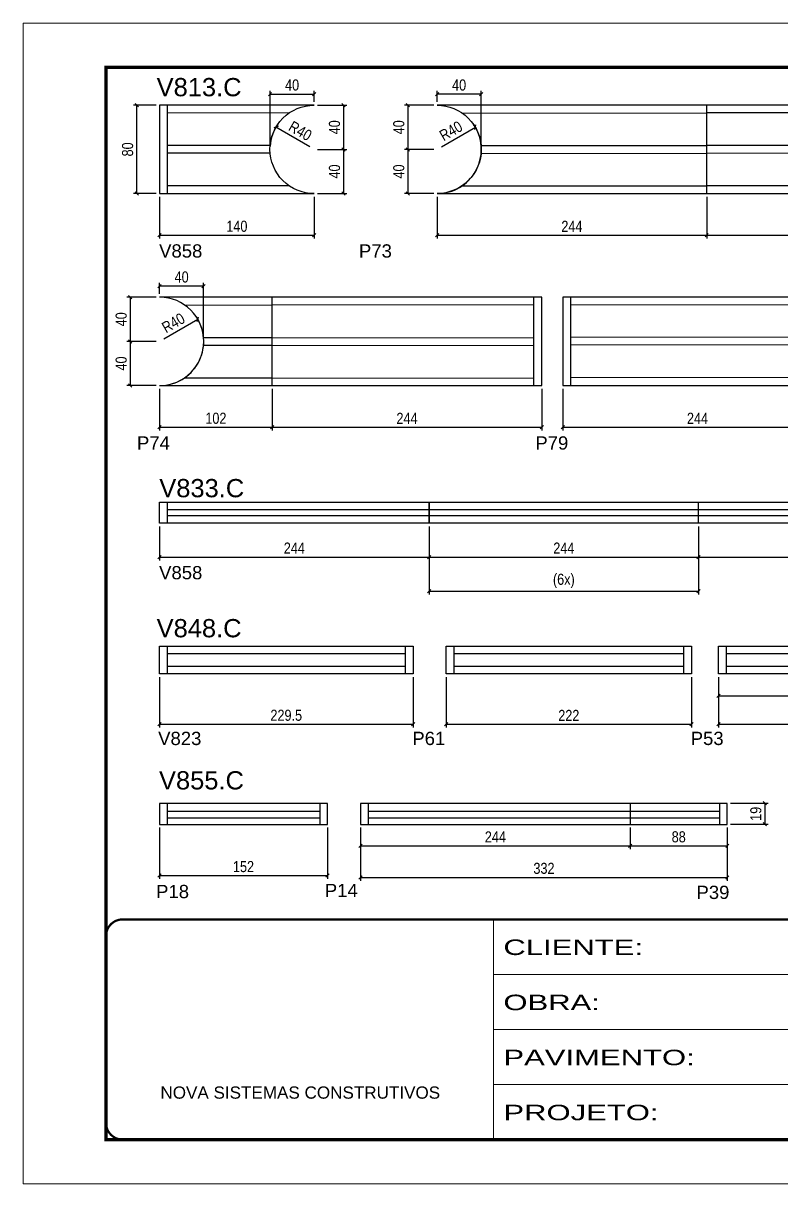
# Model space of a CAD drawing. Extents: x 1959 to 8212, y 239 to 4735.
# Drawn here: x 3557 to 4244, y 1388 to 2438 of the extents above; entities that cross this region are included whole.
import ezdxf

# ---------------------------------------------------------------- set-up
doc = ezdxf.new("R2010")
doc.units = 0
doc.linetypes.add('CONTINUO', pattern=[0])
doc.linetypes.add('DASHED', pattern=[0.75, 0.5, -0.25])
for name, color, linetype in [('5', 5, 'Continuous'), ('COTA', 241, 'Continuous'), ('NOMENCLATURA', 7, 'Continuous'), ('Painéis', 200, 'Continuous'), ('SARR_2.2x7', 40, 'Continuous')]:
    doc.layers.add(name, color=color, linetype=linetype)
doc.layers.add('Folhas', color=255, linetype='Continuous', lineweight=9)
doc.layers.add('SARRAFO DE PRESSAO', color=251, linetype='DASHED', lineweight=9)
doc.styles.add('ARIAL', font='arial.ttf')
doc.styles.add('COTA TECNICA', font='techl___.ttf', dxfattribs={"height": 10})
doc.styles.add('COTA TECNICA-50', font='techl___.ttf', dxfattribs={"height": 10})
doc.styles.get("Standard").update_dxf_attribs({"font": 'arial.ttf'})
doc.styles.add('Tecnologia', font='')
doc.styles.get('Tecnologia').set_extended_font_data('Forgotten Futurist')
doc.dimstyles.new('COTA PAINEL-50', dxfattribs={"dimtxt": 10, "dimasz": 3, "dimexe": 3, "dimexo": 3, "dimgap": 3, "dimtad": 1, "dimdec": 1, "dimzin": 12, "dimdsep": 46, "dimtxsty": 'COTA TECNICA-50', "dimblk1": 'OBLIQUE', "dimblk2": 'OBLIQUE', "dimsah": 1, "dimcen": 0.9, "dimclrd": 4, "dimclre": 4, "dimclrt": 240, "dimadec": 1, "dimazin": 3, "dimtfac": 1, "dimtdec": 1, "dimtmove": 0, "dimatfit": 3, "dimfxl": 1, "dimtolj": 1, "dimtzin": 12, "dimarcsym": 0})
doc.dimstyles.new('PAINEL', dxfattribs={"dimtxt": 10, "dimasz": 3, "dimexe": 3, "dimexo": 3, "dimgap": 3, "dimtad": 1, "dimdec": 1, "dimzin": 12, "dimdsep": 46, "dimtxsty": 'COTA TECNICA', "dimblk1": 'OBLIQUE', "dimblk2": 'OBLIQUE', "dimsah": 1, "dimcen": 0.9, "dimclrd": 4, "dimclre": 4, "dimclrt": 240, "dimadec": 1, "dimazin": 3, "dimtfac": 1, "dimtdec": 1, "dimtmove": 0, "dimatfit": 3, "dimfxl": 1, "dimtolj": 1, "dimtzin": 12, "dimarcsym": 0})

# ---------------------------------------------------------------- blocks, each defined once
blk = doc.blocks.new('9999999999')
at = {"color": 30, "linetype": 'CONTINUO'}
for p, q in [((98564.6, 34230.2), (98564.6, 34429.4)), ((98564.6, 34379.6), (99584, 34379.6)), ((98564.6, 34329.8), (99488, 34329.8)), ((98564.6, 34280), (99488, 34280))]:
    blk.add_line(p, q, dxfattribs=at)
at = {"color": 30, "linetype": 'CONTINUO', "const_width": 2}
blk.add_lwpolyline([(99584, 34230.2), (99584, 34414.4, 0.414214), (99569, 34429.4), (98229, 34429.4, 0.414214), (98214, 34414.4), (98214, 34245.2, 0.414214), (98229, 34230.2), (99584, 34230.2)], format="xyb", dxfattribs=at)
at = {"layer": 'Folhas'}
blk.add_lwpolyline([(98139, 34190.2), (99624, 34190.2), (99624, 35240.2), (98139, 35240.2)], close=True, dxfattribs=at)
at = {"layer": 'Folhas', "color": 30, "const_width": 3}
blk.add_lwpolyline([(98214, 34230.2), (99584, 34230.2), (99584, 35200.2), (98214, 35200.2)], close=True, dxfattribs=at)
at = {"color": 7, "linetype": 'Continuous', "ltscale": 5, "style": 'ARIAL'}
blk.add_text('NOVA SISTEMAS CONSTRUTIVOS', height=11.059, dxfattribs=at).set_placement((98263.2, 34267.2))
at = {"layer": 'Folhas', "color": 7, "style": 'Tecnologia', "width": 1.5}
for s, p in [('CLIENTE:', (98573.7, 34397.2)), ('OBRA:', (98573.7, 34347.3)), ('PAVIMENTO:', (98573.7, 34297.5)), ('PROJETO:', (98573.7, 34247.7))]:
    blk.add_text(s, height=14, dxfattribs=at).set_placement(p)
blk = doc.blocks.new('_Oblique')
at = {"color": 0, "linetype": 'ByBlock', "lineweight": -2}
blk.add_line((-0.5, -0.5), (0.5, 0.5), dxfattribs=at)
blk = doc.blocks.new('*D508')
at = {"layer": 'COTA', "color": 4, "lineweight": -2, "transparency": 16777216}
for p, q in [((3680.7, 2280.9), (3680.7, 2243.2)), ((3820.7, 2280.9), (3820.7, 2243.2)), ((3680.7, 2246.2), (3820.7, 2246.2))]:
    blk.add_line(p, q, dxfattribs=at)
at = {"layer": 'Defpoints', "color": 0, "transparency": 16777216}
for p in [(3680.7, 2283.9), (3820.7, 2283.9), (3820.7, 2246.2)]:
    blk.add_point(p, dxfattribs=at)
at = {"layer": 'COTA', "color": 4, "lineweight": -2, "transparency": 16777216, "xscale": 3, "yscale": 3, "zscale": 3, "rotation": 180}
blk.add_blockref('_Oblique', (3680.7, 2246.2), dxfattribs=at)
at = {"layer": 'COTA', "color": 4, "lineweight": -2, "transparency": 16777216, "xscale": 3, "yscale": 3, "zscale": 3}
blk.add_blockref('_Oblique', (3820.7, 2246.2), dxfattribs=at)
at = {"layer": 'COTA', "color": 240, "transparency": 16777216, "insert": (3750.7, 2254.3), "char_height": 10, "attachment_point": 5, "style": 'COTA TECNICA'}
blk.add_mtext('\\A1;140', dxfattribs=at)
blk = doc.blocks.new('*D509')
at = {"layer": 'COTA', "color": 4, "lineweight": -2, "transparency": 16777216}
for p, q in [((3823.7, 2363.9), (3850.2, 2363.9)), ((3847.2, 2363.9), (3847.2, 2323.9)), ((3823.7, 2323.9), (3850.2, 2323.9))]:
    blk.add_line(p, q, dxfattribs=at)
at = {"layer": 'Defpoints', "color": 0, "transparency": 16777216}
for p in [(3820.7, 2363.9), (3820.7, 2323.9), (3847.2, 2323.9)]:
    blk.add_point(p, dxfattribs=at)
at = {"layer": 'COTA', "color": 4, "lineweight": -2, "transparency": 16777216, "xscale": 3, "yscale": 3, "zscale": 3}
for p, rotation in [((3847.2, 2363.9), 90), ((3847.2, 2323.9), 270)]:
    blk.add_blockref('_Oblique', p, dxfattribs=dict(at, rotation=rotation))
at = {"layer": 'COTA', "color": 240, "transparency": 16777216, "insert": (3839.1, 2343.9), "char_height": 10, "attachment_point": 5, "rotation": 90, "style": 'COTA TECNICA'}
blk.add_mtext('\\A1;40', dxfattribs=at)
blk = doc.blocks.new('*D510')
at = {"layer": 'COTA', "color": 4, "lineweight": -2, "transparency": 16777216}
for p, q in [((3839.9, 2323.9), (3850.2, 2323.9)), ((3847.2, 2323.9), (3847.2, 2283.9)), ((3823.7, 2283.9), (3850.2, 2283.9))]:
    blk.add_line(p, q, dxfattribs=at)
at = {"layer": 'Defpoints', "color": 0, "transparency": 16777216}
for p in [(3836.9, 2323.9), (3820.7, 2283.9), (3847.2, 2283.9)]:
    blk.add_point(p, dxfattribs=at)
at = {"layer": 'COTA', "color": 4, "lineweight": -2, "transparency": 16777216, "xscale": 3, "yscale": 3, "zscale": 3}
for p, rotation in [((3847.2, 2323.9), 90), ((3847.2, 2283.9), 270)]:
    blk.add_blockref('_Oblique', p, dxfattribs=dict(at, rotation=rotation))
at = {"layer": 'COTA', "color": 240, "transparency": 16777216, "insert": (3839.1, 2303.9), "char_height": 10, "attachment_point": 5, "rotation": 90, "style": 'COTA TECNICA'}
blk.add_mtext('\\A1;40', dxfattribs=at)
blk = doc.blocks.new('*D511')
at = {"layer": 'COTA', "color": 4, "lineweight": -2, "transparency": 16777216}
blk.add_line((3816.8, 2326.2), (3786.1, 2344), dxfattribs=at)
blk.add_arc((3820.7, 2323.9), 40, 145.6207, 175.7028, dxfattribs=at)
at = {"layer": 'Defpoints', "color": 0, "transparency": 16777216}
for p in [(3786.1, 2344), (3820.7, 2323.9)]:
    blk.add_point(p, dxfattribs=at)
at = {"layer": 'COTA', "color": 4, "lineweight": -2, "transparency": 16777216, "xscale": 3, "yscale": 3, "zscale": 3, "rotation": 149.9179086539661}
blk.add_blockref('_Oblique', (3786.1, 2344), dxfattribs=at)
at = {"layer": 'COTA', "color": 240, "transparency": 16777216, "insert": (3808.1, 2340.6), "char_height": 10, "attachment_point": 5, "rotation": 329.9179, "style": 'COTA TECNICA'}
blk.add_mtext('\\A1;R40', dxfattribs=at)
blk = doc.blocks.new('*D512')
at = {"layer": 'COTA', "color": 4, "lineweight": -2, "transparency": 16777216}
for p, q in [((3780.7, 2328.4), (3780.7, 2377)), ((3780.7, 2374), (3820.7, 2374)), ((3820.7, 2366.9), (3820.7, 2377))]:
    blk.add_line(p, q, dxfattribs=at)
at = {"layer": 'Defpoints', "color": 0, "transparency": 16777216}
for p in [(3820.7, 2374), (3820.7, 2363.9), (3780.7, 2325.4)]:
    blk.add_point(p, dxfattribs=at)
at = {"layer": 'COTA', "color": 4, "lineweight": -2, "transparency": 16777216, "xscale": 3, "yscale": 3, "zscale": 3, "rotation": 180}
blk.add_blockref('_Oblique', (3780.7, 2374), dxfattribs=at)
at = {"layer": 'COTA', "color": 4, "lineweight": -2, "transparency": 16777216, "xscale": 3, "yscale": 3, "zscale": 3}
blk.add_blockref('_Oblique', (3820.7, 2374), dxfattribs=at)
at = {"layer": 'COTA', "color": 240, "transparency": 16777216, "insert": (3800.7, 2382.1), "char_height": 10, "attachment_point": 5, "style": 'COTA TECNICA'}
blk.add_mtext('\\A1;40', dxfattribs=at)
blk = doc.blocks.new('*D513')
at = {"layer": 'COTA', "color": 4, "lineweight": -2, "transparency": 16777216}
for p, q in [((3929, 2363.9), (3902.4, 2363.9)), ((3905.4, 2363.9), (3905.4, 2323.9)), ((3929, 2323.9), (3902.4, 2323.9))]:
    blk.add_line(p, q, dxfattribs=at)
at = {"layer": 'Defpoints', "color": 0, "transparency": 16777216}
for p in [(3932, 2363.9), (3905.4, 2323.9), (3932, 2323.9)]:
    blk.add_point(p, dxfattribs=at)
at = {"layer": 'COTA', "color": 4, "lineweight": -2, "transparency": 16777216, "xscale": 3, "yscale": 3, "zscale": 3}
for p, rotation in [((3905.4, 2363.9), 90), ((3905.4, 2323.9), 270)]:
    blk.add_blockref('_Oblique', p, dxfattribs=dict(at, rotation=rotation))
at = {"layer": 'COTA', "color": 240, "transparency": 16777216, "insert": (3897.3, 2343.9), "char_height": 10, "attachment_point": 5, "rotation": 90, "style": 'COTA TECNICA'}
blk.add_mtext('\\A1;40', dxfattribs=at)
blk = doc.blocks.new('*D514')
at = {"layer": 'COTA', "color": 4, "lineweight": -2, "transparency": 16777216}
for p, q in [((3912.7, 2323.9), (3902.4, 2323.9)), ((3905.4, 2323.9), (3905.4, 2283.9)), ((3929, 2283.9), (3902.4, 2283.9))]:
    blk.add_line(p, q, dxfattribs=at)
at = {"layer": 'Defpoints', "color": 0, "transparency": 16777216}
for p in [(3915.7, 2323.9), (3905.4, 2283.9), (3932, 2283.9)]:
    blk.add_point(p, dxfattribs=at)
at = {"layer": 'COTA', "color": 4, "lineweight": -2, "transparency": 16777216, "xscale": 3, "yscale": 3, "zscale": 3}
for p, rotation in [((3905.4, 2323.9), 90), ((3905.4, 2283.9), 270)]:
    blk.add_blockref('_Oblique', p, dxfattribs=dict(at, rotation=rotation))
at = {"layer": 'COTA', "color": 240, "transparency": 16777216, "insert": (3897.3, 2303.9), "char_height": 10, "attachment_point": 5, "rotation": 90, "style": 'COTA TECNICA'}
blk.add_mtext('\\A1;40', dxfattribs=at)
blk = doc.blocks.new('*D515')
at = {"layer": 'COTA', "color": 4, "lineweight": -2, "transparency": 16777216}
blk.add_line((3935.8, 2326.2), (3966.6, 2344), dxfattribs=at)
blk.add_arc((3932, 2323.9), 40, 274.2972, 34.3793, dxfattribs=at)
at = {"layer": 'Defpoints', "color": 0, "transparency": 16777216}
for p in [(3966.6, 2344), (3932, 2323.9)]:
    blk.add_point(p, dxfattribs=at)
at = {"layer": 'COTA', "color": 4, "lineweight": -2, "transparency": 16777216, "xscale": 3, "yscale": 3, "zscale": 3, "rotation": 30.082091346035}
blk.add_blockref('_Oblique', (3966.6, 2344), dxfattribs=at)
at = {"layer": 'COTA', "color": 240, "transparency": 16777216, "insert": (3944.5, 2340.6), "char_height": 10, "attachment_point": 5, "rotation": 30.0821, "style": 'COTA TECNICA'}
blk.add_mtext('\\A1;R40', dxfattribs=at)
blk = doc.blocks.new('*D516')
at = {"layer": 'COTA', "color": 4, "lineweight": -2, "transparency": 16777216}
for p, q in [((3932, 2366.9), (3932, 2377)), ((3971.9, 2374), (3932, 2374)), ((3971.9, 2328.4), (3971.9, 2377))]:
    blk.add_line(p, q, dxfattribs=at)
at = {"layer": 'Defpoints', "color": 0, "transparency": 16777216}
for p in [(3932, 2374), (3932, 2363.9), (3971.9, 2325.4)]:
    blk.add_point(p, dxfattribs=at)
at = {"layer": 'COTA', "color": 4, "lineweight": -2, "transparency": 16777216, "xscale": 3, "yscale": 3, "zscale": 3, "rotation": 180}
blk.add_blockref('_Oblique', (3932, 2374), dxfattribs=at)
at = {"layer": 'COTA', "color": 4, "lineweight": -2, "transparency": 16777216, "xscale": 3, "yscale": 3, "zscale": 3}
blk.add_blockref('_Oblique', (3971.9, 2374), dxfattribs=at)
at = {"layer": 'COTA', "color": 240, "transparency": 16777216, "insert": (3951.9, 2382.1), "char_height": 10, "attachment_point": 5, "style": 'COTA TECNICA'}
blk.add_mtext('\\A1;40', dxfattribs=at)
blk = doc.blocks.new('*D517')
at = {"layer": 'COTA', "color": 4, "lineweight": -2, "transparency": 16777216}
for p, q in [((3677.7, 2363.9), (3657, 2363.9)), ((3660, 2283.9), (3660, 2363.9)), ((3677.7, 2283.9), (3657, 2283.9))]:
    blk.add_line(p, q, dxfattribs=at)
at = {"layer": 'Defpoints', "color": 0, "transparency": 16777216}
for p in [(3660, 2363.9), (3680.7, 2363.9), (3680.7, 2283.9)]:
    blk.add_point(p, dxfattribs=at)
at = {"layer": 'COTA', "color": 4, "lineweight": -2, "transparency": 16777216, "xscale": 3, "yscale": 3, "zscale": 3}
for p, rotation in [((3660, 2363.9), 90), ((3660, 2283.9), 270)]:
    blk.add_blockref('_Oblique', p, dxfattribs=dict(at, rotation=rotation))
at = {"layer": 'COTA', "color": 240, "transparency": 16777216, "insert": (3651.8, 2323.9), "char_height": 10, "attachment_point": 5, "rotation": 90, "style": 'COTA TECNICA'}
blk.add_mtext('\\A1;80', dxfattribs=at)
blk = doc.blocks.new('*D518')
at = {"layer": 'COTA', "color": 4, "lineweight": -2, "transparency": 16777216}
for p, q in [((3932, 2280.9), (3932, 2243.2)), ((4176, 2280.9), (4176, 2243.2)), ((3932, 2246.2), (4176, 2246.2))]:
    blk.add_line(p, q, dxfattribs=at)
at = {"layer": 'Defpoints', "color": 0, "transparency": 16777216}
for p in [(3932, 2283.9), (4176, 2283.9), (4176, 2246.2)]:
    blk.add_point(p, dxfattribs=at)
at = {"layer": 'COTA', "color": 4, "lineweight": -2, "transparency": 16777216, "xscale": 3, "yscale": 3, "zscale": 3, "rotation": 180}
blk.add_blockref('_Oblique', (3932, 2246.2), dxfattribs=at)
at = {"layer": 'COTA', "color": 4, "lineweight": -2, "transparency": 16777216, "xscale": 3, "yscale": 3, "zscale": 3}
blk.add_blockref('_Oblique', (4176, 2246.2), dxfattribs=at)
at = {"layer": 'COTA', "color": 240, "transparency": 16777216, "insert": (4054, 2254.3), "char_height": 10, "attachment_point": 5, "style": 'COTA TECNICA'}
blk.add_mtext('\\A1;244', dxfattribs=at)
blk = doc.blocks.new('*D519')
at = {"layer": 'COTA', "color": 4, "lineweight": -2, "transparency": 16777216}
for p, q in [((4176, 2280.9), (4176, 2243.2)), ((4420, 2280.9), (4420, 2243.2)), ((4176, 2246.2), (4420, 2246.2))]:
    blk.add_line(p, q, dxfattribs=at)
at = {"layer": 'Defpoints', "color": 0, "transparency": 16777216}
for p in [(4176, 2283.9), (4420, 2283.9), (4420, 2246.2)]:
    blk.add_point(p, dxfattribs=at)
at = {"layer": 'COTA', "color": 4, "lineweight": -2, "transparency": 16777216, "xscale": 3, "yscale": 3, "zscale": 3, "rotation": 180}
blk.add_blockref('_Oblique', (4176, 2246.2), dxfattribs=at)
at = {"layer": 'COTA', "color": 4, "lineweight": -2, "transparency": 16777216, "xscale": 3, "yscale": 3, "zscale": 3}
blk.add_blockref('_Oblique', (4420, 2246.2), dxfattribs=at)
at = {"layer": 'COTA', "color": 240, "transparency": 16777216, "insert": (4298, 2254.3), "char_height": 10, "attachment_point": 5, "style": 'COTA TECNICA'}
blk.add_mtext('\\A1;244', dxfattribs=at)
blk = doc.blocks.new('*D525')
at = {"layer": 'COTA', "color": 4, "lineweight": -2, "transparency": 16777216}
for p, q in [((3677.7, 2190.2), (3651.1, 2190.2)), ((3654.1, 2190.2), (3654.1, 2150.2)), ((3677.7, 2150.2), (3651.1, 2150.2))]:
    blk.add_line(p, q, dxfattribs=at)
at = {"layer": 'Defpoints', "color": 0, "transparency": 16777216}
for p in [(3680.7, 2190.2), (3654.1, 2150.2), (3680.7, 2150.2)]:
    blk.add_point(p, dxfattribs=at)
at = {"layer": 'COTA', "color": 4, "lineweight": -2, "transparency": 16777216, "xscale": 3, "yscale": 3, "zscale": 3}
for p, rotation in [((3654.1, 2190.2), 90), ((3654.1, 2150.2), 270)]:
    blk.add_blockref('_Oblique', p, dxfattribs=dict(at, rotation=rotation))
at = {"layer": 'COTA', "color": 240, "transparency": 16777216, "insert": (3646, 2170.2), "char_height": 10, "attachment_point": 5, "rotation": 90, "style": 'COTA TECNICA'}
blk.add_mtext('\\A1;40', dxfattribs=at)
blk = doc.blocks.new('*D526')
at = {"layer": 'COTA', "color": 4, "lineweight": -2, "transparency": 16777216}
for p, q in [((3661.4, 2150.2), (3651.1, 2150.2)), ((3654.1, 2150.2), (3654.1, 2110.2)), ((3677.7, 2110.2), (3651.1, 2110.2))]:
    blk.add_line(p, q, dxfattribs=at)
at = {"layer": 'Defpoints', "color": 0, "transparency": 16777216}
for p in [(3664.4, 2150.2), (3654.1, 2110.2), (3680.7, 2110.2)]:
    blk.add_point(p, dxfattribs=at)
at = {"layer": 'COTA', "color": 4, "lineweight": -2, "transparency": 16777216, "xscale": 3, "yscale": 3, "zscale": 3}
for p, rotation in [((3654.1, 2150.2), 90), ((3654.1, 2110.2), 270)]:
    blk.add_blockref('_Oblique', p, dxfattribs=dict(at, rotation=rotation))
at = {"layer": 'COTA', "color": 240, "transparency": 16777216, "insert": (3646, 2130.2), "char_height": 10, "attachment_point": 5, "rotation": 90, "style": 'COTA TECNICA'}
blk.add_mtext('\\A1;40', dxfattribs=at)
blk = doc.blocks.new('*D527')
at = {"layer": 'COTA', "color": 4, "lineweight": -2, "transparency": 16777216}
blk.add_line((3684.5, 2152.5), (3715.3, 2170.3), dxfattribs=at)
blk.add_arc((3680.7, 2150.2), 40, 274.2972, 34.3793, dxfattribs=at)
at = {"layer": 'Defpoints', "color": 0, "transparency": 16777216}
for p in [(3715.3, 2170.3), (3680.7, 2150.2)]:
    blk.add_point(p, dxfattribs=at)
at = {"layer": 'COTA', "color": 4, "lineweight": -2, "transparency": 16777216, "xscale": 3, "yscale": 3, "zscale": 3, "rotation": 30.08209134603444}
blk.add_blockref('_Oblique', (3715.3, 2170.3), dxfattribs=at)
at = {"layer": 'COTA', "color": 240, "transparency": 16777216, "insert": (3693.2, 2166.9), "char_height": 10, "attachment_point": 5, "rotation": 30.0821, "style": 'COTA TECNICA'}
blk.add_mtext('\\A1;R40', dxfattribs=at)
blk = doc.blocks.new('*D528')
at = {"layer": 'COTA', "color": 4, "lineweight": -2, "transparency": 16777216}
for p, q in [((3680.7, 2193.2), (3680.7, 2203.3)), ((3720.6, 2200.3), (3680.7, 2200.3)), ((3720.6, 2154.7), (3720.6, 2203.3))]:
    blk.add_line(p, q, dxfattribs=at)
at = {"layer": 'Defpoints', "color": 0, "transparency": 16777216}
for p in [(3680.7, 2200.3), (3680.7, 2190.2), (3720.6, 2151.7)]:
    blk.add_point(p, dxfattribs=at)
at = {"layer": 'COTA', "color": 4, "lineweight": -2, "transparency": 16777216, "xscale": 3, "yscale": 3, "zscale": 3, "rotation": 180}
blk.add_blockref('_Oblique', (3680.7, 2200.3), dxfattribs=at)
at = {"layer": 'COTA', "color": 4, "lineweight": -2, "transparency": 16777216, "xscale": 3, "yscale": 3, "zscale": 3}
blk.add_blockref('_Oblique', (3720.6, 2200.3), dxfattribs=at)
at = {"layer": 'COTA', "color": 240, "transparency": 16777216, "insert": (3700.7, 2208.4), "char_height": 10, "attachment_point": 5, "style": 'COTA TECNICA'}
blk.add_mtext('\\A1;40', dxfattribs=at)
blk = doc.blocks.new('*D529')
at = {"layer": 'COTA', "color": 4, "lineweight": -2, "transparency": 16777216}
for p, q in [((3680.7, 2107.2), (3680.7, 2069.5)), ((3782.7, 2107.2), (3782.7, 2069.5)), ((3680.7, 2072.5), (3782.7, 2072.5))]:
    blk.add_line(p, q, dxfattribs=at)
at = {"layer": 'Defpoints', "color": 0, "transparency": 16777216}
for p in [(3680.7, 2110.2), (3782.7, 2110.2), (3782.7, 2072.5)]:
    blk.add_point(p, dxfattribs=at)
at = {"layer": 'COTA', "color": 4, "lineweight": -2, "transparency": 16777216, "xscale": 3, "yscale": 3, "zscale": 3, "rotation": 180}
blk.add_blockref('_Oblique', (3680.7, 2072.5), dxfattribs=at)
at = {"layer": 'COTA', "color": 4, "lineweight": -2, "transparency": 16777216, "xscale": 3, "yscale": 3, "zscale": 3}
blk.add_blockref('_Oblique', (3782.7, 2072.5), dxfattribs=at)
at = {"layer": 'COTA', "color": 240, "transparency": 16777216, "insert": (3731.7, 2080.6), "char_height": 10, "attachment_point": 5, "style": 'COTA TECNICA'}
blk.add_mtext('\\A1;102', dxfattribs=at)
blk = doc.blocks.new('*D530')
at = {"layer": 'COTA', "color": 4, "lineweight": -2, "transparency": 16777216}
for p, q in [((3782.7, 2107.2), (3782.7, 2069.5)), ((4026.7, 2107.2), (4026.7, 2069.5)), ((3782.7, 2072.5), (4026.7, 2072.5))]:
    blk.add_line(p, q, dxfattribs=at)
at = {"layer": 'Defpoints', "color": 0, "transparency": 16777216}
for p in [(3782.7, 2110.2), (4026.7, 2110.2), (4026.7, 2072.5)]:
    blk.add_point(p, dxfattribs=at)
at = {"layer": 'COTA', "color": 4, "lineweight": -2, "transparency": 16777216, "xscale": 3, "yscale": 3, "zscale": 3, "rotation": 180}
blk.add_blockref('_Oblique', (3782.7, 2072.5), dxfattribs=at)
at = {"layer": 'COTA', "color": 4, "lineweight": -2, "transparency": 16777216, "xscale": 3, "yscale": 3, "zscale": 3}
blk.add_blockref('_Oblique', (4026.7, 2072.5), dxfattribs=at)
at = {"layer": 'COTA', "color": 240, "transparency": 16777216, "insert": (3904.7, 2080.6), "char_height": 10, "attachment_point": 5, "style": 'COTA TECNICA'}
blk.add_mtext('\\A1;244', dxfattribs=at)
blk = doc.blocks.new('*D531')
at = {"layer": 'COTA', "color": 4, "lineweight": -2, "transparency": 16777216}
for p, q in [((4045.7, 2107.2), (4045.7, 2069.5)), ((4289.7, 2107.2), (4289.7, 2069.5)), ((4045.7, 2072.5), (4289.7, 2072.5))]:
    blk.add_line(p, q, dxfattribs=at)
at = {"layer": 'Defpoints', "color": 0, "transparency": 16777216}
for p in [(4045.7, 2110.2), (4289.7, 2110.2), (4289.7, 2072.5)]:
    blk.add_point(p, dxfattribs=at)
at = {"layer": 'COTA', "color": 4, "lineweight": -2, "transparency": 16777216, "xscale": 3, "yscale": 3, "zscale": 3, "rotation": 180}
blk.add_blockref('_Oblique', (4045.7, 2072.5), dxfattribs=at)
at = {"layer": 'COTA', "color": 4, "lineweight": -2, "transparency": 16777216, "xscale": 3, "yscale": 3, "zscale": 3}
blk.add_blockref('_Oblique', (4289.7, 2072.5), dxfattribs=at)
at = {"layer": 'COTA', "color": 240, "transparency": 16777216, "insert": (4167.7, 2080.6), "char_height": 10, "attachment_point": 5, "style": 'COTA TECNICA'}
blk.add_mtext('\\A1;244', dxfattribs=at)
blk = doc.blocks.new('*D536')
at = {"layer": 'COTA', "color": 4, "linetype": 'ByBlock', "lineweight": -2, "transparency": 16777216}
for p, q in [((3680.7, 1982.8), (3680.7, 1952.1)), ((3924.7, 1982.8), (3924.7, 1952.1)), ((3680.7, 1955.1), (3924.7, 1955.1))]:
    blk.add_line(p, q, dxfattribs=at)
at = {"layer": 'Defpoints', "color": 0, "linetype": 'ByBlock', "transparency": 16777216}
for p in [(3680.7, 1985.8), (3924.7, 1985.8), (3924.7, 1955.1)]:
    blk.add_point(p, dxfattribs=at)
at = {"layer": 'COTA', "color": 4, "linetype": 'ByBlock', "lineweight": -2, "transparency": 16777216, "xscale": 3, "yscale": 3, "zscale": 3, "rotation": 180}
blk.add_blockref('_Oblique', (3680.7, 1955.1), dxfattribs=at)
at = {"layer": 'COTA', "color": 4, "linetype": 'ByBlock', "lineweight": -2, "transparency": 16777216, "xscale": 3, "yscale": 3, "zscale": 3}
blk.add_blockref('_Oblique', (3924.7, 1955.1), dxfattribs=at)
at = {"layer": 'COTA', "color": 240, "linetype": 'ByBlock', "transparency": 16777216, "insert": (3802.7, 1963.2), "char_height": 10, "attachment_point": 5, "style": 'COTA TECNICA-50'}
blk.add_mtext('\\A1;244', dxfattribs=at)
blk = doc.blocks.new('*D537')
at = {"layer": 'COTA', "color": 4, "linetype": 'ByBlock', "lineweight": -2, "transparency": 16777216}
for p, q in [((3924.7, 1982.8), (3924.7, 1952.1)), ((4168.7, 1982.8), (4168.7, 1952.1)), ((3924.7, 1955.1), (4168.7, 1955.1))]:
    blk.add_line(p, q, dxfattribs=at)
at = {"layer": 'Defpoints', "color": 0, "linetype": 'ByBlock', "transparency": 16777216}
for p in [(3924.7, 1985.8), (4168.7, 1985.8), (4168.7, 1955.1)]:
    blk.add_point(p, dxfattribs=at)
at = {"layer": 'COTA', "color": 4, "linetype": 'ByBlock', "lineweight": -2, "transparency": 16777216, "xscale": 3, "yscale": 3, "zscale": 3, "rotation": 180}
blk.add_blockref('_Oblique', (3924.7, 1955.1), dxfattribs=at)
at = {"layer": 'COTA', "color": 4, "linetype": 'ByBlock', "lineweight": -2, "transparency": 16777216, "xscale": 3, "yscale": 3, "zscale": 3}
blk.add_blockref('_Oblique', (4168.7, 1955.1), dxfattribs=at)
at = {"layer": 'COTA', "color": 240, "linetype": 'ByBlock', "transparency": 16777216, "insert": (4046.7, 1963.2), "char_height": 10, "attachment_point": 5, "style": 'COTA TECNICA-50'}
blk.add_mtext('\\A1;244', dxfattribs=at)
blk = doc.blocks.new('*D539')
at = {"layer": 'COTA', "color": 4, "lineweight": -2, "transparency": 16777216}
for p, q in [((4168.7, 1982.8), (4168.7, 1952.1)), ((4355.7, 1982.8), (4355.7, 1952.1)), ((4168.7, 1955.1), (4355.7, 1955.1))]:
    blk.add_line(p, q, dxfattribs=at)
at = {"layer": 'Defpoints', "color": 0, "transparency": 16777216}
for p in [(4168.7, 1985.8), (4355.7, 1985.8), (4355.7, 1955.1)]:
    blk.add_point(p, dxfattribs=at)
at = {"layer": 'COTA', "color": 4, "lineweight": -2, "transparency": 16777216, "xscale": 3, "yscale": 3, "zscale": 3, "rotation": 180}
blk.add_blockref('_Oblique', (4168.7, 1955.1), dxfattribs=at)
at = {"layer": 'COTA', "color": 4, "lineweight": -2, "transparency": 16777216, "xscale": 3, "yscale": 3, "zscale": 3}
blk.add_blockref('_Oblique', (4355.7, 1955.1), dxfattribs=at)
at = {"layer": 'COTA', "color": 240, "transparency": 16777216, "insert": (4262.2, 1963.2), "char_height": 10, "attachment_point": 5, "style": 'COTA TECNICA'}
blk.add_mtext('\\A1;187', dxfattribs=at)
blk = doc.blocks.new('*D540')
at = {"layer": 'COTA', "color": 4, "lineweight": -2, "transparency": 16777216}
for p, q in [((3924.7, 1982.8), (3924.7, 1921.3)), ((4168.7, 1982.8), (4168.7, 1921.3)), ((3924.7, 1924.3), (4168.7, 1924.3))]:
    blk.add_line(p, q, dxfattribs=at)
at = {"layer": 'Defpoints', "color": 0, "transparency": 16777216}
for p in [(3924.7, 1985.8), (4168.7, 1985.8), (4168.7, 1924.3)]:
    blk.add_point(p, dxfattribs=at)
at = {"layer": 'COTA', "color": 4, "lineweight": -2, "transparency": 16777216, "xscale": 3, "yscale": 3, "zscale": 3, "rotation": 180}
blk.add_blockref('_Oblique', (3924.7, 1924.3), dxfattribs=at)
at = {"layer": 'COTA', "color": 4, "lineweight": -2, "transparency": 16777216, "xscale": 3, "yscale": 3, "zscale": 3}
blk.add_blockref('_Oblique', (4168.7, 1924.3), dxfattribs=at)
at = {"layer": 'COTA', "color": 240, "transparency": 16777216, "insert": (4046.7, 1933.5), "char_height": 10, "attachment_point": 5, "style": 'COTA TECNICA'}
blk.add_mtext('\\A1;(6x)', dxfattribs=at)
blk = doc.blocks.new('*D556')
at = {"layer": 'COTA', "color": 4, "lineweight": -2, "transparency": 16777216}
for p, q in [((3680.7, 1846.4), (3680.7, 1800.8)), ((3910.2, 1846.4), (3910.2, 1800.8)), ((3680.7, 1803.8), (3910.2, 1803.8))]:
    blk.add_line(p, q, dxfattribs=at)
at = {"layer": 'Defpoints', "color": 0, "transparency": 16777216}
for p in [(3680.7, 1849.4), (3910.2, 1849.4), (3910.2, 1803.8)]:
    blk.add_point(p, dxfattribs=at)
at = {"layer": 'COTA', "color": 4, "lineweight": -2, "transparency": 16777216, "xscale": 3, "yscale": 3, "zscale": 3, "rotation": 180}
blk.add_blockref('_Oblique', (3680.7, 1803.8), dxfattribs=at)
at = {"layer": 'COTA', "color": 4, "lineweight": -2, "transparency": 16777216, "xscale": 3, "yscale": 3, "zscale": 3}
blk.add_blockref('_Oblique', (3910.2, 1803.8), dxfattribs=at)
at = {"layer": 'COTA', "color": 240, "transparency": 16777216, "insert": (3795.4, 1811.9), "char_height": 10, "attachment_point": 5, "style": 'COTA TECNICA'}
blk.add_mtext('\\A1;229.5', dxfattribs=at)
blk = doc.blocks.new('*D557')
at = {"layer": 'COTA', "color": 4, "lineweight": -2, "transparency": 16777216}
for p, q in [((3940.2, 1846.4), (3940.2, 1800.8)), ((4162.2, 1846.4), (4162.2, 1800.8)), ((3940.2, 1803.8), (4162.2, 1803.8))]:
    blk.add_line(p, q, dxfattribs=at)
at = {"layer": 'Defpoints', "color": 0, "transparency": 16777216}
for p in [(3940.2, 1849.4), (4162.2, 1849.4), (4162.2, 1803.8)]:
    blk.add_point(p, dxfattribs=at)
at = {"layer": 'COTA', "color": 4, "lineweight": -2, "transparency": 16777216, "xscale": 3, "yscale": 3, "zscale": 3, "rotation": 180}
blk.add_blockref('_Oblique', (3940.2, 1803.8), dxfattribs=at)
at = {"layer": 'COTA', "color": 4, "lineweight": -2, "transparency": 16777216, "xscale": 3, "yscale": 3, "zscale": 3}
blk.add_blockref('_Oblique', (4162.2, 1803.8), dxfattribs=at)
at = {"layer": 'COTA', "color": 240, "transparency": 16777216, "insert": (4051.2, 1811.8), "char_height": 10, "attachment_point": 5, "style": 'COTA TECNICA'}
blk.add_mtext('\\A1;222', dxfattribs=at)
blk = doc.blocks.new('*D558')
at = {"layer": 'COTA', "color": 4, "lineweight": -2, "transparency": 16777216}
for p, q in [((4186.6, 1846.4), (4186.6, 1800.8)), ((4557.6, 1846.4), (4557.6, 1800.8)), ((4186.6, 1803.8), (4557.6, 1803.8))]:
    blk.add_line(p, q, dxfattribs=at)
at = {"layer": 'Defpoints', "color": 0, "transparency": 16777216}
for p in [(4186.6, 1849.4), (4557.6, 1849.4), (4557.6, 1803.8)]:
    blk.add_point(p, dxfattribs=at)
at = {"layer": 'COTA', "color": 4, "lineweight": -2, "transparency": 16777216, "xscale": 3, "yscale": 3, "zscale": 3, "rotation": 180}
blk.add_blockref('_Oblique', (4186.6, 1803.8), dxfattribs=at)
at = {"layer": 'COTA', "color": 4, "lineweight": -2, "transparency": 16777216, "xscale": 3, "yscale": 3, "zscale": 3}
blk.add_blockref('_Oblique', (4557.6, 1803.8), dxfattribs=at)
at = {"layer": 'COTA', "color": 240, "transparency": 16777216, "insert": (4372.1, 1812), "char_height": 10, "attachment_point": 5, "style": 'COTA TECNICA'}
blk.add_mtext('\\A1;371', dxfattribs=at)
blk = doc.blocks.new('*D559')
at = {"layer": 'COTA', "color": 4, "lineweight": -2, "transparency": 16777216}
for p, q in [((4186.6, 1846.4), (4186.6, 1826.6)), ((4430.6, 1846.4), (4430.6, 1826.6)), ((4186.6, 1829.6), (4430.6, 1829.6))]:
    blk.add_line(p, q, dxfattribs=at)
at = {"layer": 'Defpoints', "color": 0, "transparency": 16777216}
for p in [(4186.6, 1849.4), (4430.6, 1849.4), (4430.6, 1829.6)]:
    blk.add_point(p, dxfattribs=at)
at = {"layer": 'COTA', "color": 4, "lineweight": -2, "transparency": 16777216, "xscale": 3, "yscale": 3, "zscale": 3, "rotation": 180}
blk.add_blockref('_Oblique', (4186.6, 1829.6), dxfattribs=at)
at = {"layer": 'COTA', "color": 4, "lineweight": -2, "transparency": 16777216, "xscale": 3, "yscale": 3, "zscale": 3}
blk.add_blockref('_Oblique', (4430.6, 1829.6), dxfattribs=at)
at = {"layer": 'COTA', "color": 240, "transparency": 16777216, "insert": (4308.6, 1837.7), "char_height": 10, "attachment_point": 5, "style": 'COTA TECNICA'}
blk.add_mtext('\\A1;244', dxfattribs=at)
blk = doc.blocks.new('*D573')
at = {"layer": 'COTA', "color": 4, "linetype": 'ByBlock', "lineweight": -2, "transparency": 16777216}
for p, q in [((3680.7, 1710.3), (3680.7, 1663.9)), ((3832.7, 1710.3), (3832.7, 1663.9)), ((3680.7, 1666.9), (3832.7, 1666.9))]:
    blk.add_line(p, q, dxfattribs=at)
at = {"layer": 'Defpoints', "color": 0, "linetype": 'ByBlock', "transparency": 16777216}
for p in [(3680.7, 1713.3), (3832.7, 1713.3), (3832.7, 1666.9)]:
    blk.add_point(p, dxfattribs=at)
at = {"layer": 'COTA', "color": 4, "linetype": 'ByBlock', "lineweight": -2, "transparency": 16777216, "xscale": 3, "yscale": 3, "zscale": 3, "rotation": 180}
blk.add_blockref('_Oblique', (3680.7, 1666.9), dxfattribs=at)
at = {"layer": 'COTA', "color": 4, "linetype": 'ByBlock', "lineweight": -2, "transparency": 16777216, "xscale": 3, "yscale": 3, "zscale": 3}
blk.add_blockref('_Oblique', (3832.7, 1666.9), dxfattribs=at)
at = {"layer": 'COTA', "color": 240, "linetype": 'ByBlock', "transparency": 16777216, "insert": (3756.7, 1675), "char_height": 10, "attachment_point": 5, "style": 'COTA TECNICA-50'}
blk.add_mtext('\\A1;152', dxfattribs=at)
blk = doc.blocks.new('*D574')
at = {"layer": 'COTA', "color": 4, "linetype": 'ByBlock', "lineweight": -2, "transparency": 16777216}
for p, q in [((3862.7, 1710.3), (3862.7, 1662.2)), ((4194.7, 1710.3), (4194.7, 1662.2)), ((3862.7, 1665.2), (4194.7, 1665.2))]:
    blk.add_line(p, q, dxfattribs=at)
at = {"layer": 'Defpoints', "color": 0, "linetype": 'ByBlock', "transparency": 16777216}
for p in [(3862.7, 1713.3), (4194.7, 1713.3), (4194.7, 1665.2)]:
    blk.add_point(p, dxfattribs=at)
at = {"layer": 'COTA', "color": 4, "linetype": 'ByBlock', "lineweight": -2, "transparency": 16777216, "xscale": 3, "yscale": 3, "zscale": 3, "rotation": 180}
blk.add_blockref('_Oblique', (3862.7, 1665.2), dxfattribs=at)
at = {"layer": 'COTA', "color": 4, "linetype": 'ByBlock', "lineweight": -2, "transparency": 16777216, "xscale": 3, "yscale": 3, "zscale": 3}
blk.add_blockref('_Oblique', (4194.7, 1665.2), dxfattribs=at)
at = {"layer": 'COTA', "color": 240, "linetype": 'ByBlock', "transparency": 16777216, "insert": (4028.7, 1673.4), "char_height": 10, "attachment_point": 5, "style": 'COTA TECNICA-50'}
blk.add_mtext('\\A1;332', dxfattribs=at)
blk = doc.blocks.new('*D575')
at = {"layer": 'COTA', "color": 4, "lineweight": -2, "transparency": 16777216}
for p, q in [((3862.7, 1710.3), (3862.7, 1690.8)), ((4106.7, 1710.3), (4106.7, 1690.8)), ((3862.7, 1693.8), (4106.7, 1693.8))]:
    blk.add_line(p, q, dxfattribs=at)
at = {"layer": 'Defpoints', "color": 0, "transparency": 16777216}
for p in [(3862.7, 1713.3), (4106.7, 1713.3), (4106.7, 1693.8)]:
    blk.add_point(p, dxfattribs=at)
at = {"layer": 'COTA', "color": 4, "lineweight": -2, "transparency": 16777216, "xscale": 3, "yscale": 3, "zscale": 3, "rotation": 180}
blk.add_blockref('_Oblique', (3862.7, 1693.8), dxfattribs=at)
at = {"layer": 'COTA', "color": 4, "lineweight": -2, "transparency": 16777216, "xscale": 3, "yscale": 3, "zscale": 3}
blk.add_blockref('_Oblique', (4106.7, 1693.8), dxfattribs=at)
at = {"layer": 'COTA', "color": 240, "transparency": 16777216, "insert": (3984.7, 1701.9), "char_height": 10, "attachment_point": 5, "style": 'COTA TECNICA'}
blk.add_mtext('\\A1;244', dxfattribs=at)
blk = doc.blocks.new('*D576')
at = {"layer": 'COTA', "color": 4, "lineweight": -2, "transparency": 16777216}
for p, q in [((4106.7, 1710.3), (4106.7, 1690.8)), ((4194.7, 1710.3), (4194.7, 1690.8)), ((4106.7, 1693.8), (4194.7, 1693.8))]:
    blk.add_line(p, q, dxfattribs=at)
at = {"layer": 'Defpoints', "color": 0, "transparency": 16777216}
for p in [(4106.7, 1713.3), (4194.7, 1713.3), (4194.7, 1693.8)]:
    blk.add_point(p, dxfattribs=at)
at = {"layer": 'COTA', "color": 4, "lineweight": -2, "transparency": 16777216, "xscale": 3, "yscale": 3, "zscale": 3, "rotation": 180}
blk.add_blockref('_Oblique', (4106.7, 1693.8), dxfattribs=at)
at = {"layer": 'COTA', "color": 4, "lineweight": -2, "transparency": 16777216, "xscale": 3, "yscale": 3, "zscale": 3}
blk.add_blockref('_Oblique', (4194.7, 1693.8), dxfattribs=at)
at = {"layer": 'COTA', "color": 240, "transparency": 16777216, "insert": (4150.7, 1701.9), "char_height": 10, "attachment_point": 5, "style": 'COTA TECNICA'}
blk.add_mtext('\\A1;88', dxfattribs=at)
blk = doc.blocks.new('*D577')
at = {"layer": 'COTA', "color": 4, "lineweight": -2, "transparency": 16777216}
for p, q in [((4197.7, 1732.3), (4231.6, 1732.3)), ((4228.6, 1732.3), (4228.6, 1713.3)), ((4197.7, 1713.3), (4231.6, 1713.3))]:
    blk.add_line(p, q, dxfattribs=at)
at = {"layer": 'Defpoints', "color": 0, "transparency": 16777216}
for p in [(4194.7, 1732.3), (4194.7, 1713.3), (4228.6, 1713.3)]:
    blk.add_point(p, dxfattribs=at)
at = {"layer": 'COTA', "color": 4, "lineweight": -2, "transparency": 16777216, "xscale": 3, "yscale": 3, "zscale": 3}
for p, rotation in [((4228.6, 1732.3), 90), ((4228.6, 1713.3), 270)]:
    blk.add_blockref('_Oblique', p, dxfattribs=dict(at, rotation=rotation))
at = {"layer": 'COTA', "color": 240, "transparency": 16777216, "insert": (4220.5, 1722.8), "char_height": 10, "attachment_point": 5, "rotation": 90, "style": 'COTA TECNICA'}
blk.add_mtext('\\A1;19', dxfattribs=at)

msp = doc.modelspace()

# ---------------------------------------------------------------- linework, layer by layer
at = {"layer": 'Painéis'}
for p, q in [((4175.95, 2363.94), (4175.95, 2283.94)), ((4026.67, 2190.23), (3680.67, 2190.23)), ((3782.67, 2110.23), (3782.67, 2190.23)), ((4026.67, 2110.23), (4026.67, 2190.23)), ((4686.17, 2190.23), (4045.67, 2190.23)), ((4045.67, 2190.23), (4045.67, 2110.23)), ((3680.67, 2110.23), (4026.67, 2110.23)), ((4045.67, 2110.23), (4686.17, 2110.23)), ((3924.67, 2004.75), (4355.67, 2004.75)), ((3924.67, 1985.75), (3924.67, 2004.75)), ((4168.67, 1985.75), (4168.67, 2004.75)), ((4355.67, 1985.75), (3924.67, 1985.75)), ((3680.67, 1849.45), (3680.67, 1874.45)), ((3680.67, 1874.45), (3910.17, 1874.45)), ((3910.17, 1874.45), (3910.17, 1849.45)), ((3940.17, 1849.45), (3940.17, 1874.45)), ((3940.17, 1874.45), (4162.17, 1874.45)), ((4162.17, 1874.45), (4162.17, 1849.45)), ((4186.57, 1849.45), (4186.57, 1874.45)), ((4186.57, 1874.45), (4557.57, 1874.45)), ((3910.17, 1849.45), (3680.67, 1849.45)), ((4162.17, 1849.45), (3940.17, 1849.45)), ((4557.57, 1849.45), (4186.57, 1849.45))]:
    msp.add_line(p, q, dxfattribs=at)
at = {"layer": 'Painéis', "linetype": 'ByBlock'}
msp.add_line((4106.67, 1732.27), (4106.67, 1713.27), dxfattribs=at)
at = {"layer": 'Painéis'}
for points in [[(3820.67, 2363.94), (3680.67, 2363.94), (3680.67, 2283.94), (3820.67, 2283.94, -0.4142136), (3780.67, 2323.94, -0.4142136)], [(4622.45, 2323.94, -0.4142136), (4662.45, 2363.94), (3931.95, 2363.94, -0.4142136), (3971.95, 2323.94, -0.4142136), (3931.95, 2283.94), (4662.45, 2283.94, -0.4142136)]]:
    msp.add_lwpolyline(points, format="xyb", close=True, dxfattribs=at)
msp.add_lwpolyline([(3924.67, 1985.75), (3680.67, 1985.75), (3680.67, 2004.75), (3924.67, 2004.75)], close=True, dxfattribs=at)
at = {"layer": 'Painéis', "linetype": 'ByBlock'}
for points in [[(3680.67, 1732.27), (3680.67, 1713.27), (3832.67, 1713.27), (3832.67, 1732.27)], [(3862.67, 1732.27), (3862.67, 1713.27), (4194.67, 1713.27), (4194.67, 1732.27)]]:
    msp.add_lwpolyline(points, close=True, dxfattribs=at)
at = {"layer": 'Painéis'}
for start, end in [(0, 90), (270, 0)]:
    msp.add_arc((3680.67, 2150.23), 40, start, end, dxfattribs=at)
at = {"layer": 'SARR_2.2x7', "linetype": 'Continuous'}
for p, q in [((3687.67, 2363.94), (3687.67, 2283.94)), ((3797.88, 2356.81), (3687.67, 2356.94)), ((3954.75, 2356.81), (4175.95, 2357.07)), ((4419.95, 2356.78), (4175.95, 2357.07)), ((3780.83, 2327.55), (3687.67, 2327.44)), ((3780.81, 2320.55), (3687.67, 2320.44)), ((3971.79, 2327.55), (4175.95, 2327.31)), ((3971.81, 2320.55), (4175.95, 2320.31)), ((4419.95, 2327.6), (4175.95, 2327.31)), ((4419.95, 2320.6), (4175.95, 2320.31)), ((3797.88, 2291.07), (3687.67, 2290.94)), ((3954.75, 2291.07), (4175.95, 2290.81)), ((4419.95, 2291.09), (4175.95, 2290.81)), ((4019.67, 2110.23), (4019.67, 2190.23)), ((4052.67, 2190.23), (4052.67, 2110.23)), ((3703.46, 2183.1), (3782.67, 2183.19)), ((3782.67, 2183.19), (4019.67, 2183.47)), ((4289.67, 2182.95), (4052.67, 2183.23)), ((3720.51, 2153.84), (3782.67, 2153.77)), ((3782.67, 2153.77), (4019.67, 2153.49)), ((4289.67, 2154.01), (4052.67, 2153.73)), ((3720.53, 2146.84), (3782.67, 2146.77)), ((3782.67, 2146.77), (4019.67, 2146.49)), ((4289.67, 2147.01), (4052.67, 2146.73)), ((3703.46, 2117.36), (3782.67, 2117.26)), ((3782.67, 2117.26), (4019.67, 2116.99)), ((4289.67, 2117.51), (4052.67, 2117.23)), ((3687.67, 2004.75), (3687.67, 1985.75)), ((3924.67, 1997.75), (3687.67, 1997.75)), ((4168.67, 1997.75), (3924.67, 1997.75)), ((4348.67, 1997.75), (4168.67, 1997.75)), ((3687.67, 1992.75), (3924.67, 1992.75)), ((3924.67, 1992.75), (4168.67, 1992.75)), ((4168.67, 1992.75), (4348.67, 1992.75)), ((3687.67, 1874.45), (3687.67, 1849.45)), ((3903.17, 1874.45), (3903.17, 1849.45)), ((3947.17, 1874.45), (3947.17, 1849.45)), ((4155.17, 1874.45), (4155.17, 1849.45)), ((4193.57, 1874.45), (4193.57, 1849.45)), ((3903.17, 1867.45), (3687.67, 1867.45)), ((4155.17, 1867.45), (3947.17, 1867.45)), ((4430.57, 1867.45), (4193.57, 1867.45)), ((3687.67, 1856.45), (3903.17, 1856.45)), ((3947.17, 1856.45), (4155.17, 1856.45)), ((4193.57, 1856.45), (4430.57, 1856.45)), ((3687.67, 1732.27), (3687.67, 1713.27)), ((3687.67, 1725.27), (3825.67, 1725.27)), ((3825.67, 1732.27), (3825.67, 1713.27)), ((3869.67, 1732.27), (3869.67, 1713.27)), ((3869.67, 1725.27), (4106.67, 1725.27)), ((4106.67, 1725.27), (4187.67, 1725.27)), ((4187.67, 1732.27), (4187.67, 1713.27)), ((3687.67, 1719.27), (3825.67, 1719.27)), ((3869.67, 1719.27), (4106.67, 1719.27)), ((4106.67, 1719.27), (4187.67, 1719.27))]:
    msp.add_line(p, q, dxfattribs=at)

# ---------------------------------------------------------------- block references
at = {"layer": 'SARRAFO DE PRESSAO', "color": 6, "linetype": 'ByBlock'}
msp.add_blockref('9999999999', (-94581.71, -32802.14), dxfattribs=at)

# ---------------------------------------------------------------- texts
at = {"layer": '5', "linetype": 'Continuous'}
for s, rotation, p in [('V858', 359.99996, (3680.3, 2226.02)), ('P73', 359.99996, (3861.21, 2226.02)), ('P74', 359.99996, (3660.25, 2052.31)), ('P79', 359.99996, (4020.9, 2052.31)), ('V858', 359.99996, (3680.3, 1934.95)), ('V823', 359.99996, (3679.43, 1785.01)), ('P61', 359.99996, (3909.53, 1785.01)), ('P53', 359.99996, (4161.53, 1785.01)), ('P14', 359.99996, (3830.3, 1647.44)), ('P18', 359.99996, (3677.58, 1646.48)), ('P39', 0.00004, (4166.77, 1645.73))]:
    msp.add_text(s, height=12, rotation=rotation, dxfattribs=at).set_placement(p)
at = {"layer": 'NOMENCLATURA', "linetype": 'Continuous'}
for s, p in [('V813.C', (3678.07, 2371.98)), ('V833.C', (3680.47, 2009.19)), ('V848.C', (3678.07, 1882.49)), ('V855.C', (3680.2, 1744.84))]:
    msp.add_text(s, height=16.5, dxfattribs=at).set_placement(p)

# ---------------------------------------------------------------- dimensions: what is measured, and where the dimension line sits
at = {"layer": 'COTA'}
for base, p1, p2, picture, middle in [((3820.67, 2374), (3780.7, 2325.45), (3820.67, 2363.94), '*D512', (3800.68, 2382.1)), ((3820.67, 2246.22), (3680.67, 2283.94), (3820.67, 2283.94), '*D508', (3750.67, 2254.32)), ((4175.95, 2246.22), (3931.95, 2283.94), (4175.95, 2283.94), '*D518', (4053.95, 2254.29)), ((3782.67, 2072.51), (3680.67, 2110.23), (3782.67, 2110.23), '*D529', (3731.67, 2080.61)), ((4026.67, 2072.51), (3782.67, 2110.23), (4026.67, 2110.23), '*D530', (3904.67, 2080.59)), ((4289.67, 2072.51), (4045.67, 2110.23), (4289.67, 2110.23), '*D531', (4167.67, 2080.59)), ((4355.67, 1955.15), (4168.67, 1985.75), (4355.67, 1985.75), '*D539', (4262.17, 1963.24)), ((3910.17, 1803.79), (3680.67, 1849.45), (3910.17, 1849.45), '*D556', (3795.42, 1811.92)), ((4162.17, 1803.79), (3940.17, 1849.45), (4162.17, 1849.45), '*D557', (4051.17, 1811.79)), ((4557.57, 1803.79), (4186.57, 1849.45), (4557.57, 1849.45), '*D558', (4372.07, 1812.01)), ((4430.57, 1829.64), (4186.57, 1849.45), (4430.57, 1849.45), '*D559', (4308.57, 1837.72)), ((4106.67, 1693.81), (3862.67, 1713.27), (4106.67, 1713.27), '*D575', (3984.67, 1701.88))]:
    dim = msp.add_linear_dim(base=base, p1=p1, p2=p2, dimstyle='PAINEL', dxfattribs=at)
    dim.commit()
    dim.dimension.update_dxf_attribs({"geometry": picture, "text_midpoint": middle})
for base, p1, p2, angle, picture, middle in [((3931.95, 2374), (3971.92, 2325.45), (3931.95, 2363.94), 180, '*D516', (3951.94, 2382.1)), ((3659.95, 2363.94), (3680.67, 2283.94), (3680.67, 2363.94), 90, '*D517', (3651.83, 2323.94)), ((3847.2, 2323.94), (3820.67, 2363.94), (3820.67, 2323.94), 90, '*D509', (3839.09, 2343.94)), ((3905.43, 2323.94), (3931.95, 2363.94), (3931.95, 2323.94), 90, '*D513', (3897.32, 2343.94)), ((3847.2, 2283.94), (3836.93, 2323.94), (3820.67, 2283.94), 90, '*D510', (3839.09, 2303.94)), ((3905.43, 2283.94), (3915.69, 2323.94), (3931.95, 2283.94), 90, '*D514', (3897.32, 2303.94)), ((3680.67, 2200.29), (3720.64, 2151.74), (3680.67, 2190.23), 180, '*D528', (3700.66, 2208.39)), ((3654.14, 2150.23), (3680.67, 2190.23), (3680.67, 2150.23), 90, '*D525', (3646.04, 2170.23)), ((3654.14, 2110.23), (3664.41, 2150.23), (3680.67, 2110.23), 90, '*D526', (3646.04, 2130.23)), ((4228.57, 1713.27), (4194.67, 1732.27), (4194.67, 1713.27), 90, '*D577', (4220.48, 1722.77))]:
    dim = msp.add_linear_dim(base=base, p1=p1, p2=p2, angle=angle, dimstyle='PAINEL', dxfattribs=at)
    dim.commit()
    dim.dimension.update_dxf_attribs({"geometry": picture, "text_midpoint": middle})
for center, mpoint, picture, middle in [((3820.67, 2323.94), (3786.06, 2343.99), '*D511', (3804.04, 2333.57)), ((3931.95, 2323.94), (3966.56, 2343.99), '*D515', (3948.59, 2333.57)), ((3680.67, 2150.23), (3715.28, 2170.28), '*D527', (3697.3, 2159.86))]:
    dim = msp.add_radius_dim(center=center, mpoint=mpoint, dimstyle='PAINEL', dxfattribs=at)
    dim.commit()
    dim.dimension.update_dxf_attribs({"geometry": picture, "text_midpoint": middle, "dimtype": 164})
for base, p1, p2, picture, middle in [((4419.95, 2246.22), (4175.95, 2283.94), (4419.95, 2283.94), '*D519', (4297.95, 2254.29)), ((4194.67, 1693.81), (4106.67, 1713.27), (4194.67, 1713.27), '*D576', (4150.67, 1701.91))]:
    dim = msp.add_linear_dim(base=base, p1=p1, p2=p2, dimstyle='PAINEL', override={"dimtmove": 1}, dxfattribs=at)
    dim.commit()
    dim.dimension.update_dxf_attribs({"geometry": picture, "text_midpoint": middle})
at = {"layer": 'COTA', "color": 1, "linetype": 'ByBlock'}
for base, p1, p2, picture, middle in [((3924.67, 1955.15), (3680.67, 1985.75), (3924.67, 1985.75), '*D536', (3802.67, 1963.22)), ((4168.67, 1955.15), (3924.67, 1985.75), (4168.67, 1985.75), '*D537', (4046.67, 1963.22)), ((3832.67, 1666.9), (3680.67, 1713.27), (3832.67, 1713.27), '*D573', (3756.67, 1675.01)), ((4194.67, 1665.19), (3862.67, 1713.27), (4194.67, 1713.27), '*D574', (4028.67, 1673.41))]:
    dim = msp.add_linear_dim(base=base, p1=p1, p2=p2, dimstyle='COTA PAINEL-50', override={"dimarcsym": 1}, dxfattribs=at)
    dim.commit()
    dim.dimension.update_dxf_attribs({"geometry": picture, "text_midpoint": middle})
at = {"layer": 'COTA'}
dim = msp.add_linear_dim(base=(4168.67, 1924.33), p1=(3924.67, 1985.75), p2=(4168.67, 1985.75), text='(6x)', dimstyle='PAINEL', dxfattribs=at)
dim.commit()
dim.dimension.update_dxf_attribs({"geometry": '*D540', "text_midpoint": (4046.67, 1933.55)})

doc.saveas('drawing.dxf')
